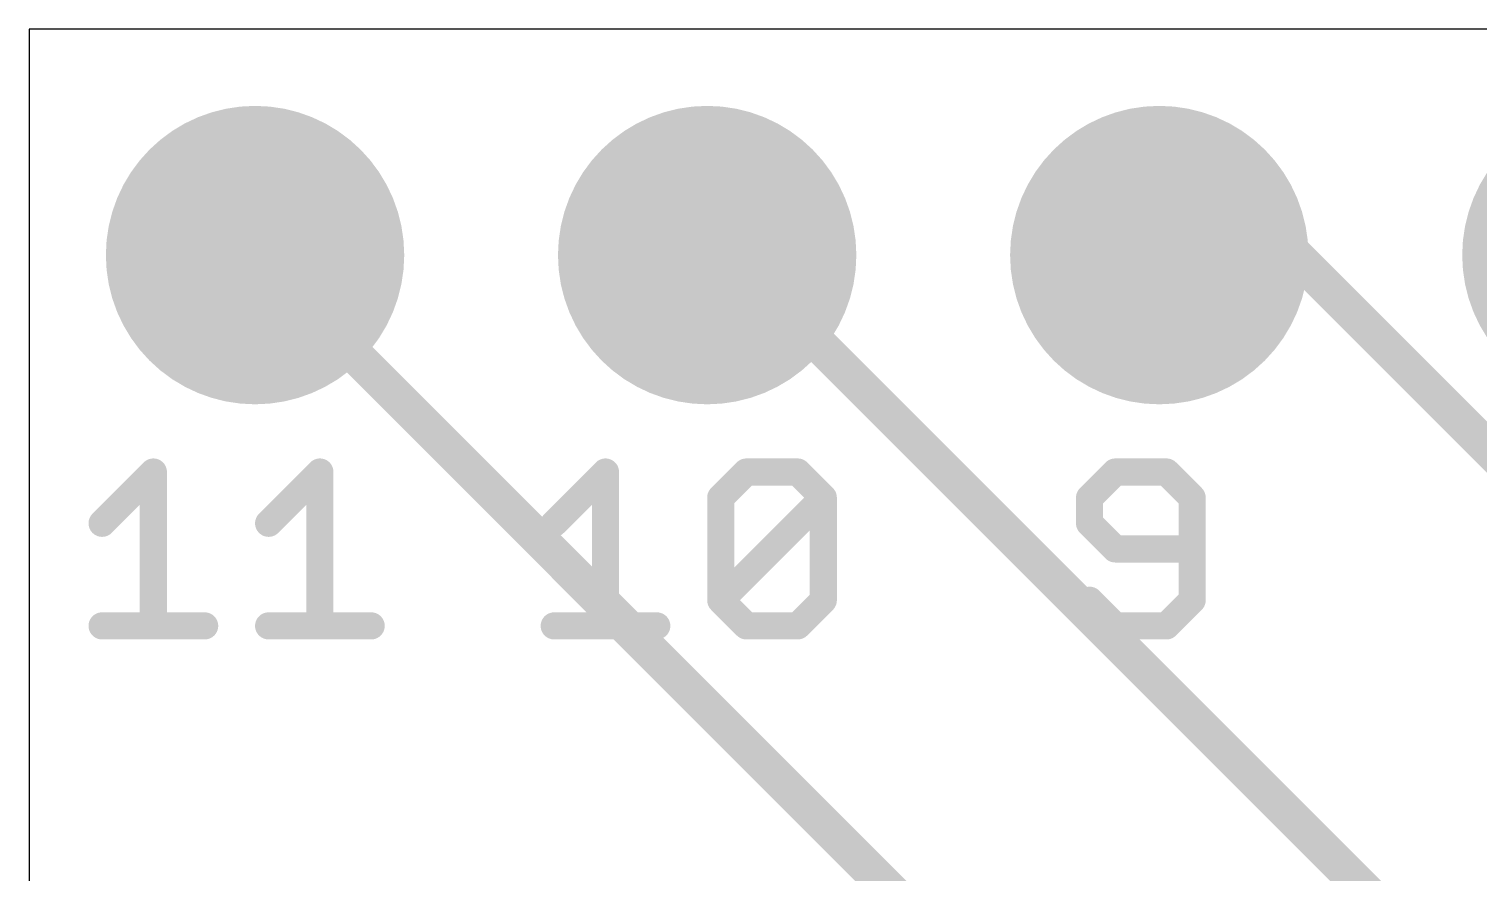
# Model space of a CAD drawing. Extents: x -0.1 to 33.1, y -0.2 to 19.1.
# Drawn here: x 0 to 8.15, y 14.31 to 19.05 of the extents above; entities that cross this region are included whole.
import ezdxf

# ---------------------------------------------------------------- set-up
doc = ezdxf.new("R2010")
doc.units = 0
for name, color, linetype in [('1', 12, 'CONTINUOUS'), ('17', 110, 'CONTINUOUS'), ('20', 53, 'CONTINUOUS'), ('21', 40, 'CONTINUOUS')]:
    doc.layers.add(name, color=color, linetype=linetype)

# ---------------------------------------------------------------- blocks, each defined once
blk = doc.blocks.new('ROUNDP')
at = {"const_width": 0.5}
blk.add_lwpolyline([(0, -0.25, 1), (0, 0.25, 1), (0, -0.25)], format="xyb", dxfattribs=at)

msp = doc.modelspace()

# ---------------------------------------------------------------- linework, layer by layer
at = {"layer": '1', "const_width": 0.2032}
for points in [[(1.27, 17.78), (5.461, 13.589)], [(3.937, 17.78), (3.81, 17.78)], [(9.525, 12.192), (3.937, 17.78)], [(6.35, 17.78), (7.112, 17.78)], [(7.112, 17.78), (12.192, 12.7)]]:
    msp.add_lwpolyline(points, dxfattribs=at)
at = {"layer": '1', "const_width": 0.1016}
for points in [[(1.3059, 17.8159, 1), (1.2341, 17.7441)], [(3.81, 17.8308, 1), (3.81, 17.7292)], [(3.9729, 17.8159, 1), (3.9011, 17.7441)], [(3.937, 17.7292, 1), (3.937, 17.8308)], [(6.35, 17.8308, 1), (6.35, 17.7292)], [(7.1479, 17.8159, 1), (7.0761, 17.7441)], [(7.112, 17.7292, 1), (7.112, 17.8308)]]:
    msp.add_lwpolyline(points, format="xyb", dxfattribs=at)
at = {"layer": '20'}
for p, q in [((33.02, 19.05), (0, 19.05)), ((0, 19.05), (0, 2.413))]:
    msp.add_line(p, q, dxfattribs=at)
at = {"layer": '21', "const_width": 0.1524}
for points in [[(0.4107, 16.2734), (0.6988, 16.5615)], [(0.6988, 16.5615), (0.6988, 15.6972)], [(1.3462, 16.2734), (1.6343, 16.5615)], [(1.6343, 16.5615), (1.6343, 15.6972)], [(2.9507, 16.2734), (3.2388, 16.5615)], [(3.2388, 16.5615), (3.2388, 15.6972)], [(3.8862, 16.4175), (4.0303, 16.5615)], [(4.0303, 16.5615), (4.3184, 16.5615)], [(4.3184, 16.5615), (4.4624, 16.4175)], [(6.1025, 16.5615), (5.9584, 16.4175)], [(6.3906, 16.5615), (6.1025, 16.5615)], [(6.5347, 16.4175), (6.3906, 16.5615)], [(3.8862, 15.8413), (3.8862, 16.4175)], [(3.8862, 15.8413), (4.4624, 16.4175)], [(4.4624, 16.4175), (4.4624, 15.8413)], [(5.9584, 16.4175), (5.9584, 16.2734)], [(6.5347, 15.8413), (6.5347, 16.4175)], [(5.9584, 16.2734), (6.1025, 16.1294)], [(6.1025, 16.1294), (6.5347, 16.1294)], [(4.0303, 15.6972), (3.8862, 15.8413)], [(4.4624, 15.8413), (4.3184, 15.6972)], [(5.9584, 15.8413), (6.1025, 15.6972)], [(6.3906, 15.6972), (6.5347, 15.8413)], [(0.4107, 15.6972), (0.9869, 15.6972)], [(1.3462, 15.6972), (1.9224, 15.6972)], [(2.9507, 15.6972), (3.5269, 15.6972)], [(4.3184, 15.6972), (4.0303, 15.6972)], [(6.1025, 15.6972), (6.3906, 15.6972)]]:
    msp.add_lwpolyline(points, dxfattribs=at)
at = {"layer": '21', "const_width": 0.0762}
for points in [[(0.7369, 16.5615, 1), (0.6607, 16.5615)], [(0.7257, 16.5346, 1), (0.6719, 16.5885)], [(1.6724, 16.5615, 1), (1.5962, 16.5615)], [(1.6613, 16.5346, 1), (1.6074, 16.5885)], [(3.2769, 16.5615, 1), (3.2007, 16.5615)], [(3.2657, 16.5346, 1), (3.2119, 16.5885)], [(4.0303, 16.5996, 1), (4.0303, 16.5234)], [(4.0572, 16.5346, 1), (4.0033, 16.5885)], [(4.3453, 16.5885, 1), (4.2914, 16.5346)], [(4.3184, 16.5234, 1), (4.3184, 16.5996)], [(6.1025, 16.5996, 1), (6.1025, 16.5234)], [(6.1294, 16.5346, 1), (6.0756, 16.5885)], [(6.4176, 16.5885, 1), (6.3637, 16.5346)], [(6.3906, 16.5234, 1), (6.3906, 16.5996)], [(3.9243, 16.4175, 1), (3.8481, 16.4175)], [(3.8593, 16.4444, 1), (3.9131, 16.3905)], [(4.5005, 16.4175, 1), (4.4243, 16.4175)], [(4.4894, 16.3905, 1), (4.4355, 16.4444)], [(4.4355, 16.3905, 1), (4.4894, 16.4444)], [(5.9965, 16.4175, 1), (5.9203, 16.4175)], [(5.9315, 16.4444, 1), (5.9854, 16.3905)], [(6.5728, 16.4175, 1), (6.4966, 16.4175)], [(6.5077, 16.3905, 1), (6.5616, 16.4444)], [(0.3837, 16.3004, 1), (0.4376, 16.2465)], [(1.3193, 16.3004, 1), (1.3731, 16.2465)], [(2.9237, 16.3004, 1), (2.9776, 16.2465)], [(5.9854, 16.3004, 1), (5.9315, 16.2465)], [(5.9203, 16.2734, 1), (5.9965, 16.2734)], [(6.1025, 16.1675, 1), (6.1025, 16.0913)], [(6.0756, 16.1024, 1), (6.1294, 16.1563)], [(6.5347, 16.0913, 1), (6.5347, 16.1675)], [(3.9131, 15.8682, 1), (3.8593, 15.8143)], [(3.8593, 15.8682, 1), (3.9131, 15.8143)], [(4.4894, 15.8143, 1), (4.4355, 15.8682)], [(5.9854, 15.8682, 1), (5.9315, 15.8143)], [(6.5616, 15.8143, 1), (6.5077, 15.8682)], [(3.8481, 15.8413, 1), (3.9243, 15.8413)], [(4.4243, 15.8413, 1), (4.5005, 15.8413)], [(6.4966, 15.8413, 1), (6.5728, 15.8413)], [(0.4107, 15.7353, 1), (0.4107, 15.6591)], [(0.6607, 15.6972, 1), (0.7369, 15.6972)], [(0.9869, 15.6591, 1), (0.9869, 15.7353)], [(1.3462, 15.7353, 1), (1.3462, 15.6591)], [(1.5962, 15.6972, 1), (1.6724, 15.6972)], [(1.9224, 15.6591, 1), (1.9224, 15.7353)], [(2.9507, 15.7353, 1), (2.9507, 15.6591)], [(3.2007, 15.6972, 1), (3.2769, 15.6972)], [(3.5269, 15.6591, 1), (3.5269, 15.7353)], [(4.0303, 15.7353, 1), (4.0303, 15.6591)], [(4.0033, 15.6703, 1), (4.0572, 15.7241)], [(4.2914, 15.7241, 1), (4.3453, 15.6703)], [(4.3184, 15.6591, 1), (4.3184, 15.7353)], [(6.1025, 15.7353, 1), (6.1025, 15.6591)], [(6.0756, 15.6703, 1), (6.1294, 15.7241)], [(6.3637, 15.7241, 1), (6.4176, 15.6703)], [(6.3906, 15.6591, 1), (6.3906, 15.7353)]]:
    msp.add_lwpolyline(points, format="xyb", dxfattribs=at)

# ---------------------------------------------------------------- block references
at = {"layer": '17', "xscale": 1.6764, "yscale": 1.6764, "rotation": 90}
for p in [(1.27, 17.78), (1.27, 17.78), (3.81, 17.78), (3.81, 17.78), (6.35, 17.78), (6.35, 17.78), (8.89, 17.78), (8.89, 17.78)]:
    msp.add_blockref('ROUNDP', p, dxfattribs=at)

doc.saveas('drawing.dxf')
